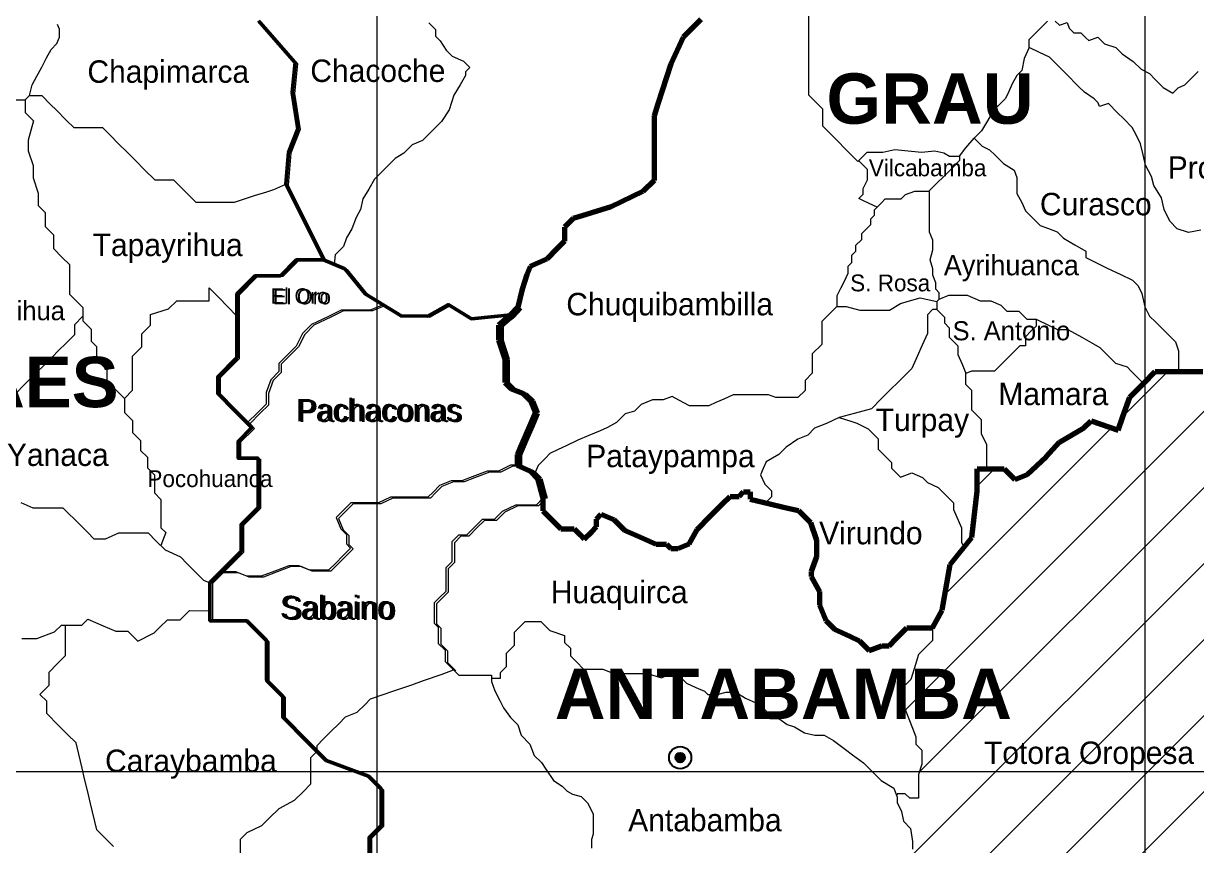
# Model space of a CAD drawing. Header units: millimetres. Extents: x 759886 to 760567, y 8424917 to 8425825.
# Drawn here: x 760432.56 to 760439.49, y 8425611.91 to 8425616.76 of the extents above; entities that cross this region are included whole.
import ezdxf

# ---------------------------------------------------------------- set-up
doc = ezdxf.new("R2010")
doc.units = ezdxf.units.MM
for name, color, linetype, lineweight in [('02', 2, 'Continuous', 20), ('Cap Prov', 94, 'Continuous', 25), ('Distrito', 212, 'Continuous', 25), ('Ejes de Coordenadas', 38, 'Continuous', 5), ('Eléctricas', 30, 'Continuous', 20), ('HIDROLOGIA', 151, 'Continuous', 18), ('N-Ciudades', 10, 'Continuous', 18), ('PERFIL', 150, 'Continuous', 9), ('poste', 131, 'Continuous', 30)]:
    doc.layers.add(name, color=color, linetype=linetype, lineweight=lineweight)
doc.layers.add('05', color=5, linetype='Continuous')
doc.styles.add('century', font='GOTHIC.TTF')

msp = doc.modelspace()

# ---------------------------------------------------------------- hatches: boundary and pattern name
msp.add_hatch(color=256).paths.add_polyline_path([(760436.47112, 8425612.42562, 1), (760436.41472, 8425612.42562, 1)])
at = {"layer": 'PERFIL'}
h = msp.add_hatch(dxfattribs=at)
h.set_pattern_fill('ANSI31', color=3, scale=0.1, style=0)
h.set_pattern_definition([(45, (-232.94226, 20081.38513), (-0.224506403027, 0.224506403027), [])])
h.paths.add_polyline_path([(760440.56379, 8425613.333), (760440.62716, 8425613.47121), (760440.7045, 8425613.54855), (760440.78892, 8425613.54855), (760440.78892, 8425613.76878), (760440.73023, 8425613.88855), (760440.68105, 8425613.9889), (760440.59193, 8425613.9889), (760440.48888, 8425613.9889), (760440.42777, 8425613.92779), (760440.34117, 8425613.92779), (760440.25423, 8425613.96559), (760440.11697, 8425614.02526), (760440.01264, 8425614.12959), (760440.01264, 8425614.19282), (760439.94467, 8425614.26079), (760439.94467, 8425614.3568), (760439.88132, 8425614.3568), (760439.83443, 8425614.40369), (760439.78285, 8425614.45526), (760439.67973, 8425614.55839), (760439.61878, 8425614.61933), (760439.53192, 8425614.70619), (760439.45219, 8425614.70619), (760439.33962, 8425614.70619), (760439.25027, 8425614.70619), (760439.18886, 8425614.64478), (760439.18886, 8425612.34429), (760440.62242, 8425612.34429), (760440.62565, 8425612.35979), (760440.62007, 8425612.55516), (760440.56379, 8425612.70511)])
h.paths.add_polyline_path([(760439.18886, 8425614.64478), (760439.17994, 8425614.63586), (760439.09915, 8425614.55507), (760439.0592, 8425614.44181), (760439.03006, 8425614.35919), (760438.87058, 8425614.41544), (760438.82839, 8425614.37325), (760438.68349, 8425614.2884), (760438.60612, 8425614.20321), (760438.4934, 8425614.09848), (760438.42003, 8425614.06837), (760438.35747, 8425614.13092), (760438.19823, 8425614.13092), (760438.19823, 8425613.99896), (760438.16609, 8425613.72616), (760438.03916, 8425613.56709), (760437.99032, 8425613.29724), (760437.93459, 8425613.19267), (760437.93459, 8425613.11792), (760437.90695, 8425613.09028), (760437.85137, 8425613.0347), (760437.82482, 8425612.9501), (760437.80532, 8425612.88797), (760437.75582, 8425612.83848), (760437.75582, 8425612.75565), (760437.77715, 8425612.70009), (760437.7986, 8425612.64422), (760437.81575, 8425612.59953), (760437.83516, 8425612.54899), (760437.83516, 8425612.50564), (760437.87167, 8425612.46912), (760437.87167, 8425612.38659), (760437.85721, 8425612.34429), (760439.18886, 8425612.34429)])
h.paths.add_polyline_path([(760439.18886, 8425612.34429), (760437.85721, 8425612.34429), (760437.85064, 8425612.32508), (760437.85064, 8425612.27745), (760437.85064, 8425612.23182), (760437.85064, 8425612.18618), (760437.799, 8425612.18618), (760437.77319, 8425612.21199), (760437.71778, 8425612.21199), (760437.72496, 8425612.19235), (760437.72496, 8425612.16141), (760437.75094, 8425612.10752), (760437.76292, 8425612.04964), (760437.80486, 8425612.0077), (760437.81594, 8425611.92928), (760437.81594, 8425611.88437), (760437.79796, 8425611.83846), (760437.79796, 8425611.77858), (760437.79796, 8425611.71172), (760437.79796, 8425611.6383), (760437.79796, 8425611.57941), (760437.81392, 8425611.53949), (760437.80293, 8425611.46265), (760437.78894, 8425611.39378), (760437.80393, 8425611.32193), (760437.83788, 8425611.28798), (760437.86687, 8425611.24458), (760437.90655, 8425611.18518), (760437.92181, 8425611.14278), (760437.94943, 8425611.06605), (760437.977, 8425610.98943), (760437.99079, 8425610.9187), (760438.00191, 8425610.86166), (760438.00191, 8425610.77498), (760437.97481, 8425610.68716), (760437.95782, 8425610.6087), (760437.94084, 8425610.51589), (760437.90887, 8425610.42607), (760437.88127, 8425610.34851), (760437.85861, 8425610.28482), (760437.84694, 8425610.15836), (760437.88633, 8425610.18804), (760437.96694, 8425610.19824), (760438.05161, 8425610.18394), (760438.13205, 8425610.16861), (760438.20844, 8425610.11913), (760438.24252, 8425610.02741), (760438.31989, 8425609.95005), (760438.31989, 8425609.85932), (760438.33066, 8425609.79381), (760438.37459, 8425609.75106), (760438.43385, 8425609.78097), (760438.46443, 8425609.91904), (760438.55108, 8425610.00569), (760438.64477, 8425610.0729), (760438.75124, 8425610.13488), (760438.92536, 8425610.13488), (760438.97595, 8425610.15857), (760439.01949, 8425610.20435), (760439.06636, 8425610.21668), (760439.13377, 8425610.25667), (760439.17301, 8425610.24486), (760439.18886, 8425610.24709)])
h.paths.add_polyline_path([(760440.38585, 8425612.14872), (760440.44982, 8425612.17556), (760440.52109, 8425612.17556), (760440.5541, 8425612.20858), (760440.60467, 8425612.25915), (760440.62242, 8425612.34429), (760439.18886, 8425612.34429), (760439.18886, 8425610.24709), (760439.27436, 8425610.25912), (760439.34227, 8425610.29851), (760439.41244, 8425610.33842), (760439.46869, 8425610.33615), (760439.54127, 8425610.36194), (760439.60492, 8425610.46761), (760439.62389, 8425610.65003), (760439.58083, 8425610.72329), (760439.55062, 8425610.87786), (760439.3794, 8425611.04908), (760439.31844, 8425611.26765), (760439.37551, 8425611.51897), (760439.44977, 8425611.59323), (760439.56323, 8425611.70669), (760439.73859, 8425611.88205), (760439.87475, 8425612.01821), (760439.99604, 8425612.04731), (760440.03936, 8425612.02184), (760440.12232, 8425611.93888), (760440.20059, 8425611.97202), (760440.29269, 8425612.05735)])
h.paths.add_polyline_path([(760438.20184, 8425612.31108), (760439.66386, 8425612.31108), (760439.66386, 8425612.59723), (760438.20184, 8425612.59723)], flags=9)
h.paths.add_polyline_path([(760435.6277, 8425612.49056), (760438.47787, 8425612.49056), (760438.47787, 8425613.10371), (760435.6277, 8425613.10371)], flags=9)

# ---------------------------------------------------------------- linework, layer by layer
for radius in [0.06581, 0.0282]:
    msp.add_circle((760436.44292, 8425612.42562), radius)
at = {"layer": '02'}
for points in [[(760433.95151, 8425616.77803), (760434.16848, 8425616.53007), (760434.14997, 8425616.35414), (760434.18329, 8425616.14119), (760434.12955, 8425616.00126), (760434.11287, 8425615.81261), (760434.3352, 8425615.36576), (760434.46099, 8425615.31319), (760434.58178, 8425615.16627), (760434.79408, 8425615.03558), (760434.94982, 8425615.03278), (760435.07206, 8425615.10233), (760435.20979, 8425615.01867), (760435.44216, 8425615.04231)], [(760433.96569, 8425616.77332), (760434.18265, 8425616.52535), (760434.16414, 8425616.34942), (760434.19746, 8425616.13647), (760434.14373, 8425615.99654), (760434.12705, 8425615.80789), (760434.34938, 8425615.36105), (760434.47516, 8425615.30847), (760434.59596, 8425615.16155), (760434.80826, 8425615.03087), (760434.96399, 8425615.02806), (760435.08624, 8425615.09762), (760435.22396, 8425615.01395), (760435.45633, 8425615.0376)], [(760434.3352, 8425615.36576), (760434.17471, 8425615.36576), (760434.0812, 8425615.27226), (760433.93239, 8425615.27226), (760433.82305, 8425615.16291), (760433.82305, 8425614.90338), (760433.82305, 8425614.78652), (760433.71066, 8425614.67412), (760433.71066, 8425614.57782), (760433.71066, 8425614.57782), (760433.81312, 8425614.47536), (760433.81312, 8425614.47536), (760433.91332, 8425614.37516), (760433.83215, 8425614.29398), (760433.83215, 8425614.19383), (760433.9491, 8425614.19383), (760433.9491, 8425614.03522), (760433.9491, 8425613.90166), (760433.84889, 8425613.80144), (760433.84889, 8425613.64288), (760433.6651, 8425613.45909), (760433.6651, 8425613.35071), (760433.6651, 8425613.23384), (760433.76528, 8425613.23384), (760433.88226, 8425613.23384), (760433.99917, 8425613.11692), (760433.99917, 8425612.97506), (760433.99917, 8425612.88323), (760434.09524, 8425612.78716), (760434.09524, 8425612.66619), (760434.24354, 8425612.5179), (760434.35211, 8425612.40932), (760434.60085, 8425612.31559), (760434.67601, 8425612.24043), (760434.67601, 8425612.12359), (760434.67601, 8425612.02342), (760434.60505, 8425611.95246), (760434.60505, 8425611.84812)], [(760434.34938, 8425615.36105), (760434.18888, 8425615.36105), (760434.09538, 8425615.26754), (760433.94657, 8425615.26754), (760433.83722, 8425615.1582), (760433.83722, 8425614.89867), (760433.83722, 8425614.7818), (760433.72483, 8425614.66941), (760433.72483, 8425614.57311), (760433.72483, 8425614.57311), (760433.8273, 8425614.47064), (760433.8273, 8425614.47064), (760433.9275, 8425614.37044), (760433.84632, 8425614.28927), (760433.84632, 8425614.18911), (760433.96328, 8425614.18911), (760433.96328, 8425614.0305), (760433.96328, 8425613.89694), (760433.86306, 8425613.79672), (760433.86306, 8425613.63816), (760433.67928, 8425613.45438), (760433.67928, 8425613.34599), (760433.67928, 8425613.22912), (760433.77945, 8425613.22912), (760433.89643, 8425613.22912), (760434.01335, 8425613.11221), (760434.01335, 8425612.97034), (760434.01335, 8425612.87852), (760434.10942, 8425612.78245), (760434.10942, 8425612.66148), (760434.25772, 8425612.51318), (760434.36629, 8425612.40461), (760434.61503, 8425612.31087), (760434.69018, 8425612.23572), (760434.69018, 8425612.11888), (760434.69018, 8425612.0187), (760434.61923, 8425611.94775), (760434.61923, 8425611.8434)], [(760434.68793, 8425615.10092), (760434.61145, 8425615.06922), (760434.54802, 8425615.06922), (760434.49435, 8425615.06922), (760434.44067, 8425615.06922), (760434.36504, 8425615.03266), (760434.26506, 8425614.98433), (760434.21119, 8425614.93046), (760434.17475, 8425614.85717), (760434.11744, 8425614.79987), (760434.07233, 8425614.75476), (760434.07233, 8425614.70606), (760434.02476, 8425614.65848), (760433.99665, 8425614.58175), (760433.99665, 8425614.51351), (760433.94788, 8425614.46474), (760433.88581, 8425614.40267)], [(760434.70211, 8425615.09621), (760434.62563, 8425615.06451), (760434.56219, 8425615.06451), (760434.50852, 8425615.06451), (760434.45485, 8425615.06451), (760434.37922, 8425615.02795), (760434.27924, 8425614.97962), (760434.22537, 8425614.92575), (760434.18892, 8425614.85246), (760434.13162, 8425614.79516), (760434.08651, 8425614.75005), (760434.08651, 8425614.70134), (760434.03894, 8425614.65377), (760434.01082, 8425614.57704), (760434.01082, 8425614.50879), (760433.96206, 8425614.46003), (760433.89999, 8425614.39795)]]:
    msp.add_lwpolyline(points, dxfattribs=at)
at = {"layer": 'Cap Prov', "color": 2, "lineweight": 70}
for p, q in [((760436.56447, 8425616.78565), (760436.46001, 8425616.68119)), ((760436.46001, 8425616.68119), (760436.38727, 8425616.52433)), ((760436.38727, 8425616.52433), (760436.31154, 8425616.28725)), ((760436.31154, 8425616.28725), (760436.28919, 8425616.21731)), ((760436.28919, 8425616.21731), (760436.28919, 8425616.0653)), ((760436.28919, 8425616.0653), (760436.28919, 8425615.95432)), ((760436.28919, 8425615.95432), (760436.28919, 8425615.88622)), ((760436.28919, 8425615.88622), (760436.28919, 8425615.83578)), ((760436.28919, 8425615.83578), (760436.22339, 8425615.76998)), ((760436.22339, 8425615.76998), (760436.03601, 8425615.68015)), ((760436.03601, 8425615.68015), (760435.86434, 8425615.62719)), ((760435.81184, 8425615.61099), (760435.76039, 8425615.55954)), ((760435.86434, 8425615.62719), (760435.81184, 8425615.61099)), ((760435.76039, 8425615.55954), (760435.76039, 8425615.47586)), ((760435.76039, 8425615.47586), (760435.71898, 8425615.43445)), ((760435.71898, 8425615.43445), (760435.65589, 8425615.37136)), ((760435.65589, 8425615.37136), (760435.55634, 8425615.32705)), ((760435.53803, 8425615.28037), (760435.50966, 8425615.19337)), ((760435.55634, 8425615.32705), (760435.53803, 8425615.28037)), ((760435.50966, 8425615.19337), (760435.48411, 8425615.08778)), ((760435.48411, 8425615.08778), (760435.43798, 8425615.03924)), ((760435.49828, 8425615.08306), (760435.45215, 8425615.03452)), ((760435.43798, 8425615.03924), (760435.37051, 8425614.98053)), ((760435.45215, 8425615.03452), (760435.38468, 8425614.97581)), ((760435.40705, 8425615.01649), (760435.43798, 8425615.03924)), ((760435.42123, 8425615.01178), (760435.45215, 8425615.03452)), ((760435.37051, 8425614.98053), (760435.37051, 8425614.89324)), ((760435.38468, 8425614.97581), (760435.38468, 8425614.88852)), ((760435.37051, 8425614.89324), (760435.40739, 8425614.78226)), ((760435.38468, 8425614.88852), (760435.42156, 8425614.77755)), ((760435.40739, 8425614.78226), (760435.40739, 8425614.7049)), ((760435.42156, 8425614.77755), (760435.42156, 8425614.70018)), ((760435.40739, 8425614.7049), (760435.40739, 8425614.64184)), ((760439.17994, 8425614.63586), (760439.25027, 8425614.70619)), ((760439.25027, 8425614.70619), (760439.33962, 8425614.70619)), ((760439.33962, 8425614.70619), (760439.45219, 8425614.70619)), ((760439.45219, 8425614.70619), (760439.53192, 8425614.70619)), ((760435.40739, 8425614.64184), (760435.44519, 8425614.60404)), ((760435.42156, 8425614.70018), (760435.42156, 8425614.63713)), ((760435.42156, 8425614.63713), (760435.45937, 8425614.59932)), ((760439.09915, 8425614.55507), (760439.17994, 8425614.63586)), ((760435.44519, 8425614.60404), (760435.51585, 8425614.57627)), ((760435.45937, 8425614.59932), (760435.53002, 8425614.57155)), ((760435.51585, 8425614.57627), (760435.55749, 8425614.53463)), ((760435.53002, 8425614.57155), (760435.57166, 8425614.52991)), ((760435.55749, 8425614.53463), (760435.58654, 8425614.46529)), ((760435.57166, 8425614.52991), (760435.60071, 8425614.46058)), ((760439.0592, 8425614.44181), (760439.09915, 8425614.55507)), ((760435.58654, 8425614.46529), (760435.55624, 8425614.39467)), ((760435.60071, 8425614.46058), (760435.57042, 8425614.38996)), ((760439.03006, 8425614.35919), (760439.0592, 8425614.44181)), ((760435.55624, 8425614.39467), (760435.52543, 8425614.32284)), ((760435.57042, 8425614.38996), (760435.5396, 8425614.31812)), ((760438.68349, 8425614.2884), (760438.82839, 8425614.37325)), ((760438.82839, 8425614.37325), (760438.87058, 8425614.41544)), ((760438.87058, 8425614.41544), (760439.03006, 8425614.35919)), ((760435.52543, 8425614.32284), (760435.498, 8425614.25891)), ((760435.5396, 8425614.31812), (760435.51218, 8425614.25419)), ((760438.60612, 8425614.20321), (760438.68349, 8425614.2884)), ((760435.498, 8425614.25891), (760435.47985, 8425614.2166)), ((760435.51218, 8425614.25419), (760435.49403, 8425614.21189)), ((760435.47985, 8425614.2166), (760435.47985, 8425614.15254)), ((760435.47985, 8425614.15254), (760435.55877, 8425614.11723)), ((760435.49403, 8425614.21189), (760435.49403, 8425614.14783)), ((760438.4934, 8425614.09848), (760438.60612, 8425614.20321)), ((760435.49403, 8425614.14783), (760435.57294, 8425614.11252)), ((760435.55877, 8425614.11723), (760435.6004, 8425614.0756)), ((760435.57294, 8425614.11252), (760435.61458, 8425614.07088)), ((760438.19823, 8425613.99896), (760438.19823, 8425614.13092)), ((760438.19823, 8425614.13092), (760438.35747, 8425614.13092)), ((760438.35747, 8425614.13092), (760438.35747, 8425614.13092)), ((760438.35747, 8425614.13092), (760438.42003, 8425614.06837)), ((760438.42003, 8425614.06837), (760438.4934, 8425614.09848)), ((760435.6004, 8425614.0756), (760435.63198, 8425613.95834)), ((760435.61458, 8425614.07088), (760435.64616, 8425613.95362)), ((760435.63198, 8425613.95834), (760435.63198, 8425613.88267)), ((760436.6935, 8425613.92436), (760436.73766, 8425613.96852)), ((760436.73766, 8425613.96852), (760436.79076, 8425613.96852)), ((760436.79076, 8425613.96852), (760436.81721, 8425613.99497)), ((760436.81721, 8425613.99497), (760436.8564, 8425613.99497)), ((760436.8564, 8425613.99497), (760436.8564, 8425613.95329)), ((760436.8564, 8425613.95329), (760436.97253, 8425613.92555)), ((760438.16609, 8425613.72616), (760438.19823, 8425613.99896)), ((760435.63198, 8425613.88267), (760435.69632, 8425613.81833)), ((760436.62284, 8425613.8537), (760436.6935, 8425613.92436)), ((760436.97253, 8425613.92555), (760437.05352, 8425613.9062)), ((760437.05352, 8425613.9062), (760437.1427, 8425613.8849)), ((760437.1427, 8425613.8849), (760437.21269, 8425613.81491)), ((760435.69632, 8425613.81833), (760435.73796, 8425613.77669)), ((760435.94878, 8425613.83475), (760435.97719, 8425613.86316)), ((760435.94878, 8425613.78813), (760435.94878, 8425613.83475)), ((760435.97719, 8425613.86316), (760436.05106, 8425613.83223)), ((760436.05106, 8425613.83223), (760436.11415, 8425613.76915)), ((760436.54335, 8425613.77422), (760436.62284, 8425613.8537)), ((760437.21269, 8425613.81491), (760437.2479, 8425613.70967)), ((760435.73796, 8425613.77669), (760435.73796, 8425613.77669)), ((760435.73796, 8425613.77669), (760435.81627, 8425613.77669)), ((760435.81627, 8425613.77669), (760435.85158, 8425613.74139)), ((760435.85158, 8425613.74139), (760435.87681, 8425613.71615)), ((760435.87681, 8425613.71615), (760435.92103, 8425613.76037)), ((760435.92103, 8425613.76037), (760435.94878, 8425613.78813)), ((760436.11415, 8425613.76915), (760436.22273, 8425613.72125)), ((760436.49539, 8425613.68847), (760436.54335, 8425613.77422)), ((760436.22273, 8425613.72125), (760436.30204, 8425613.68628)), ((760436.30204, 8425613.68628), (760436.36158, 8425613.68628)), ((760436.36158, 8425613.68628), (760436.38698, 8425613.66088)), ((760436.42975, 8425613.66088), (760436.49539, 8425613.68847)), ((760437.2479, 8425613.70967), (760437.2479, 8425613.6113)), ((760438.03916, 8425613.56709), (760438.16609, 8425613.72616)), ((760436.38698, 8425613.66088), (760436.42975, 8425613.66088)), ((760437.2479, 8425613.6113), (760437.21761, 8425613.52555)), ((760437.21761, 8425613.52555), (760437.21761, 8425613.49528)), ((760437.99032, 8425613.29724), (760438.03916, 8425613.56709)), ((760437.21761, 8425613.49528), (760437.26558, 8425613.40701)), ((760437.26558, 8425613.40701), (760437.26558, 8425613.3263)), ((760437.26558, 8425613.3263), (760437.30344, 8425613.2355)), ((760437.93459, 8425613.19267), (760437.99032, 8425613.29724)), ((760437.30344, 8425613.2355), (760437.35517, 8425613.18377)), ((760437.35517, 8425613.18377), (760437.44482, 8425613.14218)), ((760437.75531, 8425613.16492), (760437.78306, 8425613.19267)), ((760437.78306, 8425613.19267), (760437.87653, 8425613.19267)), ((760437.87653, 8425613.19267), (760437.93459, 8425613.19267)), ((760437.44482, 8425613.14218), (760437.50304, 8425613.11517)), ((760437.50304, 8425613.11517), (760437.53613, 8425613.08208)), ((760437.67708, 8425613.08669), (760437.72377, 8425613.13338)), ((760437.72377, 8425613.13338), (760437.75531, 8425613.16492)), ((760437.53613, 8425613.08208), (760437.55885, 8425613.05936)), ((760437.55885, 8425613.05936), (760437.63417, 8425613.08669)), ((760437.63417, 8425613.08669), (760437.67708, 8425613.08669))]:
    msp.add_line(p, q, dxfattribs=at)
at = {"layer": 'Cap Prov', "lineweight": 50}
for points in [[(760433.95151, 8425616.77803), (760434.16848, 8425616.53007), (760434.14997, 8425616.35414), (760434.18329, 8425616.14119), (760434.12955, 8425616.00126), (760434.11287, 8425615.81261), (760434.3352, 8425615.36576), (760434.46099, 8425615.31319), (760434.58178, 8425615.16627), (760434.79408, 8425615.03558), (760434.94982, 8425615.03278), (760435.07206, 8425615.10233), (760435.20979, 8425615.01867), (760435.44216, 8425615.04231)], [(760434.3352, 8425615.36576), (760434.17471, 8425615.36576), (760434.0812, 8425615.27226), (760433.93239, 8425615.27226), (760433.82305, 8425615.16291), (760433.82305, 8425614.90338), (760433.82305, 8425614.78652), (760433.71066, 8425614.67412), (760433.71066, 8425614.57782), (760433.71066, 8425614.57782), (760433.81312, 8425614.47536), (760433.81312, 8425614.47536), (760433.91332, 8425614.37516), (760433.83215, 8425614.29398), (760433.83215, 8425614.19383), (760433.9491, 8425614.19383), (760433.9491, 8425614.03522), (760433.9491, 8425613.90166), (760433.84889, 8425613.80144), (760433.84889, 8425613.64288), (760433.6651, 8425613.45909), (760433.6651, 8425613.35071), (760433.6651, 8425613.23384), (760433.76528, 8425613.23384), (760433.88226, 8425613.23384), (760433.99917, 8425613.11692), (760433.99917, 8425612.97506), (760433.99917, 8425612.88323), (760434.09524, 8425612.78716), (760434.09524, 8425612.66619), (760434.24354, 8425612.5179), (760434.35211, 8425612.40932), (760434.60085, 8425612.31559), (760434.67601, 8425612.24043), (760434.67601, 8425612.12359), (760434.67601, 8425612.02342), (760434.60505, 8425611.95246), (760434.60505, 8425611.84812)]]:
    msp.add_lwpolyline(points, dxfattribs=at)
at = {"layer": 'Ejes de Coordenadas', "linetype": 'Continuous'}
for p, q in [((760434.65065, 8425626.32298), (760434.65065, 8425607.73148)), ((760439.18886, 8425626.32298), (760439.18886, 8425607.73148)), ((760424.28825, 8425612.34429), (760444.90275, 8425612.34429))]:
    msp.add_line(p, q, dxfattribs=at)
at = {"layer": 'Eléctricas', "linetype": 'Continuous', "lineweight": 5}
msp.add_lwpolyline([(760434.95791, 8425616.76647), (760434.99764, 8425616.72673), (760434.99764, 8425616.68879), (760435.02565, 8425616.66079), (760435.0614, 8425616.60517), (760435.0968, 8425616.56977), (760435.16314, 8425616.54084), (760435.20046, 8425616.50352), (760435.17474, 8425616.47779), (760435.17474, 8425616.45593), (760435.14254, 8425616.40124), (760435.10623, 8425616.33957), (760435.07815, 8425616.25329), (760435.03308, 8425616.18381), (760434.98674, 8425616.13748), (760434.92109, 8425616.07183), (760434.86052, 8425616.04615), (760434.81125, 8425615.99688), (760434.75875, 8425615.96442), (760434.71241, 8425615.91809), (760434.66993, 8425615.87561), (760434.63647, 8425615.84214), (760434.60293, 8425615.78302), (760434.56816, 8425615.7277), (760434.55399, 8425615.66337), (760434.52952, 8425615.61705), (760434.50237, 8425615.54952), (760434.47147, 8425615.49677), (760434.45344, 8425615.44531), (760434.40453, 8425615.3964), (760434.39809, 8425615.33947)], dxfattribs=at)
at = {"layer": 'HIDROLOGIA', "linetype": 'Continuous', "lineweight": 5}
for points in [[(760432.52026, 8425616.31169), (760432.57378, 8425616.31169), (760432.59866, 8425616.33657), (760432.61477, 8425616.39948), (760432.64219, 8425616.45109), (760432.67085, 8425616.50507), (760432.70021, 8425616.56033), (760432.72646, 8425616.60976), (760432.76041, 8425616.64372), (760432.77609, 8425616.68283), (760432.77609, 8425616.72918), (760432.76413, 8425616.75742)], [(760432.57378, 8425616.31169), (760432.57378, 8425616.23772), (760432.62288, 8425616.18861), (760432.59028, 8425616.07433), (760432.59028, 8425616.01079), (760432.62057, 8425615.92304), (760432.62057, 8425615.85043), (760432.65085, 8425615.75966), (760432.65085, 8425615.68704), (760432.69172, 8425615.64618), (760432.69172, 8425615.56298), (760432.74091, 8425615.51379), (760432.74091, 8425615.43288), (760432.79277, 8425615.38102), (760432.83515, 8425615.33865), (760432.83515, 8425615.28765), (760432.83515, 8425615.22411), (760432.83515, 8425615.16359), (760432.87775, 8425615.12099), (760432.91407, 8425615.08466), (760432.91407, 8425615.00625), (760432.96415, 8425614.95618), (760432.96415, 8425614.88523), (760432.99526, 8425614.85412), (760432.99526, 8425614.77709), (760433.0548, 8425614.71755), (760433.0548, 8425614.65304), (760433.10577, 8425614.60206), (760433.16027, 8425614.54757), (760433.20826, 8425614.59557), (760433.20826, 8425614.68935), (760433.20826, 8425614.74381), (760433.20826, 8425614.79827), (760433.26276, 8425614.85277), (760433.26276, 8425614.92838), (760433.31424, 8425614.97986), (760433.31424, 8425615.04335), (760433.4203, 8425615.07664), (760433.46873, 8425615.12507), (760433.5051, 8425615.12507), (760433.60807, 8425615.12507), (760433.65953, 8425615.12507), (760433.65953, 8425615.16529), (760433.65953, 8425615.2016), (760433.71553, 8425615.14559), (760433.82305, 8425615.03315), (760433.82305, 8425615.03315)], [(760432.59866, 8425616.33657), (760432.67207, 8425616.33657), (760432.72388, 8425616.28475), (760432.7587, 8425616.24994), (760432.81621, 8425616.19242), (760432.86011, 8425616.14853), (760432.9507, 8425616.14853), (760433.02944, 8425616.14853), (760433.07498, 8425616.10299), (760433.12341, 8425616.05455), (760433.17791, 8425616.00006), (760433.22331, 8425615.95466), (760433.28083, 8425615.89714), (760433.33836, 8425615.83961), (760433.45042, 8425615.83961), (760433.52305, 8425615.76697), (760433.58208, 8425615.70795), (760433.65334, 8425615.70795), (760433.74722, 8425615.70795), (760433.81082, 8425615.70795), (760433.92894, 8425615.74583), (760434.00012, 8425615.76867), (760434.04286, 8425615.78238), (760434.11287, 8425615.81261), (760434.11287, 8425615.81261), (760434.11287, 8425615.81261)], [(760432.91407, 8425615.03315), (760432.86384, 8425614.98292), (760432.86384, 8425614.92323), (760432.81347, 8425614.87286), (760432.77261, 8425614.832), (760432.73023, 8425614.78963), (760432.6818, 8425614.74119), (760432.64245, 8425614.70184), (760432.59552, 8425614.65492), (760432.56828, 8425614.62767), (760432.51833, 8425614.57773)], [(760433.16027, 8425614.54757), (760433.16027, 8425614.4951), (760433.16027, 8425614.46484), (760433.20702, 8425614.41808), (760433.20702, 8425614.34684), (760433.25464, 8425614.29923), (760433.25464, 8425614.24094), (760433.2951, 8425614.20047), (760433.2951, 8425614.13806), (760433.33653, 8425614.09664), (760433.33653, 8425613.9898), (760433.37542, 8425613.95092), (760433.37542, 8425613.8597), (760433.37542, 8425613.78406), (760433.40396, 8425613.75552), (760433.3742, 8425613.67887)], [(760432.54817, 8425613.93232), (760432.61762, 8425613.90157), (760432.68143, 8425613.90157), (760432.72686, 8425613.90157), (760432.79652, 8425613.90157), (760432.82957, 8425613.86852), (760432.8659, 8425613.8322), (760432.9113, 8425613.78679), (760432.94309, 8425613.755), (760432.97942, 8425613.71867), (760433.0479, 8425613.71867), (760433.12664, 8425613.7538), (760433.20538, 8425613.7538), (760433.29927, 8425613.7538), (760433.34771, 8425613.70536), (760433.40069, 8425613.65238), (760433.49007, 8425613.61159), (760433.53094, 8425613.57072), (760433.58543, 8425613.51623), (760433.62781, 8425613.47386), (760433.6651, 8425613.45909)], [(760432.55349, 8425613.12859), (760432.64133, 8425613.12859), (760432.74733, 8425613.16791), (760432.78819, 8425613.20877), (760432.83818, 8425613.20877), (760432.90784, 8425613.20877), (760432.94341, 8425613.24434), (760433.03504, 8425613.20422), (760433.1089, 8425613.17188), (760433.18042, 8425613.17188), (760433.23841, 8425613.11388), (760433.33488, 8425613.16186), (760433.36969, 8425613.19667), (760433.41359, 8425613.24057), (760433.48934, 8425613.24057), (760433.54381, 8425613.29504), (760433.6651, 8425613.29227)], [(760433.09578, 8425611.89963), (760433.05038, 8425611.94503), (760432.9959, 8425611.99952), (760432.95947, 8425612.15376), (760432.94114, 8425612.23135), (760432.9247, 8425612.30096), (760432.90985, 8425612.36386), (760432.89062, 8425612.4453), (760432.8748, 8425612.51226), (760432.82401, 8425612.56305), (760432.77104, 8425612.61602), (760432.70141, 8425612.68564), (760432.70141, 8425612.7589), (760432.66086, 8425612.79945), (760432.71412, 8425612.85271), (760432.71412, 8425612.93137), (760432.76257, 8425612.97981), (760432.811, 8425613.02824), (760432.811, 8425613.10988), (760432.811, 8425613.20877)], [(760434.29783, 8425612.46361), (760434.25952, 8425612.4253), (760434.25952, 8425612.37161), (760434.25952, 8425612.30807), (760434.25952, 8425612.26874), (760434.21675, 8425612.22597), (760434.16225, 8425612.17147), (760434.07097, 8425612.1235), (760434.01648, 8425612.06902), (760433.96955, 8425612.02209), (760433.88319, 8425611.98129), (760433.84385, 8425611.94195), (760433.84385, 8425611.85724)]]:
    msp.add_lwpolyline(points, dxfattribs=at)
at = {"layer": 'N-Ciudades', "linetype": 'Continuous', "lineweight": 5}
for points in [[(760434.68793, 8425615.10092), (760434.61145, 8425615.06922), (760434.54802, 8425615.06922), (760434.49435, 8425615.06922), (760434.44067, 8425615.06922), (760434.36504, 8425615.03266), (760434.26506, 8425614.98433), (760434.21119, 8425614.93046), (760434.17475, 8425614.85717), (760434.11744, 8425614.79987), (760434.07233, 8425614.75476), (760434.07233, 8425614.70606), (760434.02476, 8425614.65848), (760433.99665, 8425614.58175), (760433.99665, 8425614.51351), (760433.94788, 8425614.46474), (760433.88581, 8425614.40267)], [(760435.47985, 8425614.15254), (760435.44098, 8425614.15254), (760435.37023, 8425614.11771), (760435.30192, 8425614.11771), (760435.21409, 8425614.08358), (760435.15369, 8425614.06012), (760435.08967, 8425614.06012), (760435.02136, 8425614.0324), (760434.98356, 8425613.99461), (760434.95307, 8425613.96412), (760434.87498, 8425613.96412), (760434.80666, 8425613.96412), (760434.73103, 8425613.96412), (760434.66028, 8425613.93003), (760434.59197, 8425613.93003), (760434.55538, 8425613.93003), (760434.49682, 8425613.93003), (760434.44684, 8425613.88004), (760434.41026, 8425613.84347), (760434.43827, 8425613.77648), (760434.47119, 8425613.74356), (760434.47119, 8425613.68873), (760434.49619, 8425613.66373), (760434.44928, 8425613.61682), (760434.40782, 8425613.57536), (760434.36514, 8425613.53268), (760434.33824, 8425613.53268), (760434.25529, 8425613.53268), (760434.18942, 8425613.55955), (760434.13087, 8425613.55955), (760434.04792, 8425613.52787), (760433.96679, 8425613.49688), (760433.88202, 8425613.49688), (760433.81859, 8425613.52299), (760433.76492, 8425613.52299), (760433.729, 8425613.52299)], [(760435.49403, 8425614.14783), (760435.45516, 8425614.14783), (760435.38441, 8425614.11299), (760435.3161, 8425614.11299), (760435.22827, 8425614.07887), (760435.16787, 8425614.0554), (760435.10384, 8425614.0554), (760435.03553, 8425614.02768), (760434.99774, 8425613.98989), (760434.96725, 8425613.9594), (760434.88915, 8425613.9594), (760434.82084, 8425613.9594), (760434.74521, 8425613.9594), (760434.67446, 8425613.92532), (760434.60615, 8425613.92532), (760434.56955, 8425613.92532), (760434.511, 8425613.92532), (760434.46101, 8425613.87533), (760434.42444, 8425613.83875), (760434.45245, 8425613.77176), (760434.48536, 8425613.73885), (760434.48536, 8425613.68402), (760434.51036, 8425613.65902), (760434.46345, 8425613.6121), (760434.42199, 8425613.57064), (760434.37931, 8425613.52796), (760434.35242, 8425613.52796), (760434.26947, 8425613.52796), (760434.2036, 8425613.55484), (760434.14505, 8425613.55484), (760434.0621, 8425613.52315), (760433.98097, 8425613.49216), (760433.8962, 8425613.49216), (760433.83277, 8425613.51828), (760433.77909, 8425613.51828), (760433.74318, 8425613.51828)], [(760435.63198, 8425613.95834), (760435.59153, 8425613.91789), (760435.52901, 8425613.91789), (760435.47046, 8425613.91789), (760435.39239, 8425613.88042), (760435.34361, 8425613.83164), (760435.27284, 8425613.83164), (760435.23018, 8425613.78898), (760435.18019, 8425613.73899), (760435.13378, 8425613.73899), (760435.09481, 8425613.70001), (760435.09481, 8425613.63181), (760435.09481, 8425613.58306), (760435.0582, 8425613.54646), (760435.0582, 8425613.46607), (760435.0582, 8425613.40758), (760435.02404, 8425613.37341), (760434.9899, 8425613.33927), (760434.9899, 8425613.28327), (760434.9899, 8425613.2199), (760435.01425, 8425613.19555), (760435.01425, 8425613.14678), (760435.01425, 8425613.10047), (760435.05448, 8425613.06025), (760435.05448, 8425612.99323), (760435.10386, 8425612.94384)], [(760435.64616, 8425613.95362), (760435.6057, 8425613.91317), (760435.54319, 8425613.91317), (760435.48464, 8425613.91317), (760435.40656, 8425613.87571), (760435.35779, 8425613.82693), (760435.28702, 8425613.82693), (760435.24436, 8425613.78427), (760435.19437, 8425613.73427), (760435.14796, 8425613.73427), (760435.10898, 8425613.6953), (760435.10898, 8425613.6271), (760435.10898, 8425613.57835), (760435.07238, 8425613.54175), (760435.07238, 8425613.46136), (760435.07238, 8425613.40286), (760435.03822, 8425613.3687), (760435.00408, 8425613.33456), (760435.00408, 8425613.27855), (760435.00408, 8425613.21518), (760435.02843, 8425613.19083), (760435.02843, 8425613.14206), (760435.02843, 8425613.09575), (760435.06865, 8425613.05553), (760435.06865, 8425612.98851), (760435.11804, 8425612.93912)], [(760435.32896, 8425612.89418), (760435.38196, 8425612.89418), (760435.38196, 8425612.92939), (760435.41712, 8425612.96456), (760435.41712, 8425613.04333), (760435.46382, 8425613.09003), (760435.46382, 8425613.16697), (760435.52721, 8425613.23037), (760435.61977, 8425613.23037), (760435.67332, 8425613.17682), (760435.76052, 8425613.14758), (760435.76052, 8425613.10637), (760435.79447, 8425613.07241), (760435.79447, 8425613.02636), (760435.82965, 8425612.99118), (760435.8721, 8425612.94873), (760435.93038, 8425612.94873), (760435.98619, 8425612.94873), (760436.05171, 8425612.92212), (760436.11966, 8425612.92212), (760436.18518, 8425612.92212), (760436.2507, 8425612.92212), (760436.33204, 8425612.8977), (760436.3867, 8425612.9216), (760436.43765, 8425612.90862), (760436.48108, 8425612.86519), (760436.53654, 8425612.84076), (760436.58664, 8425612.81869), (760436.60598, 8425612.79935), (760436.66241, 8425612.79935), (760436.71436, 8425612.81181), (760436.7713, 8425612.81181), (760436.82824, 8425612.77589), (760436.89018, 8425612.74894), (760436.94812, 8425612.70603), (760436.9721, 8425612.65712), (760437.02504, 8425612.65712), (760437.07599, 8425612.62219), (760437.11795, 8425612.60822), (760437.17788, 8425612.57229), (760437.23882, 8425612.55832), (760437.29476, 8425612.55832), (760437.34871, 8425612.52738), (760437.42063, 8425612.47349), (760437.46203, 8425612.44247), (760437.52692, 8425612.39385), (760437.57542, 8425612.34535), (760437.62984, 8425612.29093), (760437.70598, 8425612.24425), (760437.72496, 8425612.19235), (760437.72496, 8425612.16141), (760437.75094, 8425612.10752), (760437.76292, 8425612.04964), (760437.80486, 8425612.0077), (760437.81594, 8425611.92928), (760437.81594, 8425611.88437)], [(760437.93459, 8425613.19267), (760437.93459, 8425613.11792), (760437.90695, 8425613.09028), (760437.85137, 8425613.0347), (760437.82482, 8425612.9501), (760437.80532, 8425612.88797), (760437.75582, 8425612.83848), (760437.75582, 8425612.75565), (760437.77715, 8425612.70009), (760437.7986, 8425612.64422), (760437.81575, 8425612.59953), (760437.83516, 8425612.54899), (760437.83516, 8425612.50564), (760437.87167, 8425612.46912), (760437.87167, 8425612.38659), (760437.85064, 8425612.32508), (760437.85064, 8425612.27745), (760437.85064, 8425612.23182), (760437.85064, 8425612.18618), (760437.799, 8425612.18618), (760437.77319, 8425612.21199), (760437.72496, 8425612.21199)], [(760434.29783, 8425612.46361), (760434.29783, 8425612.49786), (760434.33392, 8425612.53396), (760434.38, 8425612.58004), (760434.42609, 8425612.62613), (760434.46611, 8425612.66615), (760434.53507, 8425612.69423), (760434.58114, 8425612.74031), (760434.6139, 8425612.77306), (760434.69522, 8425612.8009), (760434.73878, 8425612.81581), (760434.79325, 8425612.83446), (760434.8579, 8425612.85659), (760434.92757, 8425612.88044), (760435.0372, 8425612.91797), (760435.10386, 8425612.94384)], [(760435.10386, 8425612.94384), (760435.13557, 8425612.91213), (760435.32896, 8425612.91213), (760435.32896, 8425612.89418)], [(760435.32896, 8425612.89418), (760435.32896, 8425612.87623), (760435.34907, 8425612.8201), (760435.37747, 8425612.76402), (760435.40025, 8425612.71902), (760435.44086, 8425612.66177), (760435.48364, 8425612.61899), (760435.50296, 8425612.55847), (760435.55543, 8425612.506), (760435.58088, 8425612.4384), (760435.62312, 8425612.39616), (760435.6489, 8425612.35792), (760435.69515, 8425612.28959), (760435.74534, 8425612.25727), (760435.77537, 8425612.22724), (760435.80609, 8425612.20977), (760435.85826, 8425612.19592), (760435.89555, 8425612.15862), (760435.92973, 8425612.09266), (760435.92973, 8425612.04384), (760435.92973, 8425611.97391), (760435.9185, 8425611.94159), (760435.9185, 8425611.88975)]]:
    msp.add_lwpolyline(points, dxfattribs=at)
at = {"layer": 'poste', "color": 2, "linetype": 'Continuous', "lineweight": 5}
for points in [[(760437.20071, 8425616.8485), (760437.20071, 8425616.71735), (760437.20071, 8425616.61557), (760437.20071, 8425616.52651), (760437.20071, 8425616.43109), (760437.20071, 8425616.34203), (760437.28344, 8425616.2593), (760437.28344, 8425616.15754), (760437.35665, 8425616.08433), (760437.4362, 8425616.00478), (760437.49348, 8425615.9475), (760437.54772, 8425616.00173), (760437.64007, 8425616.00173), (760437.64007, 8425616.00173), (760437.71096, 8425616.01909), (760437.8693, 8425616.00173), (760437.94793, 8425616.01111), (760438.0003, 8425615.99781), (760438.03402, 8425615.97919), (760438.09438, 8425615.97919), (760438.13076, 8425616.02884), (760438.18084, 8425616.08588)], [(760439.51954, 8425615.54239), (760439.44648, 8425615.52752), (760439.38018, 8425615.54915), (760439.33523, 8425615.5941), (760439.30299, 8425615.66462), (760439.28676, 8425615.73221), (760439.24211, 8425615.80655), (760439.22858, 8425615.85792), (760439.19205, 8425615.9255), (760439.17839, 8425615.98583), (760439.16334, 8425616.05234), (760439.13645, 8425616.10478), (760439.11382, 8425616.14892), (760439.06336, 8425616.19938), (760439.02752, 8425616.23522), (760438.97342, 8425616.28931), (760438.91997, 8425616.2724), (760438.91301, 8425616.29439), (760438.88894, 8425616.31845), (760438.83202, 8425616.3562), (760438.79686, 8425616.39137), (760438.77319, 8425616.41503), (760438.7475, 8425616.44073), (760438.70017, 8425616.48806), (760438.66048, 8425616.52774), (760438.62465, 8425616.56358), (760438.56664, 8425616.59079), (760438.50434, 8425616.62002), (760438.50434, 8425616.66784), (760438.54021, 8425616.70371), (760438.57131, 8425616.73481), (760438.61391, 8425616.77741)], [(760438.65865, 8425616.77741), (760438.68371, 8425616.75235), (760438.73036, 8425616.76786), (760438.74102, 8425616.73582), (760438.76835, 8425616.70849), (760438.81018, 8425616.70849), (760438.83998, 8425616.67869), (760438.85689, 8425616.66178), (760438.91166, 8425616.68135), (760438.9502, 8425616.64281), (760439.01719, 8425616.62053), (760439.05506, 8425616.58266), (760439.12002, 8425616.53807), (760439.166, 8425616.49209), (760439.21608, 8425616.46643), (760439.24989, 8425616.43263), (760439.29722, 8425616.38529), (760439.35409, 8425616.35154), (760439.3852, 8425616.38265), (760439.42445, 8425616.4002), (760439.46164, 8425616.43739), (760439.50356, 8425616.47931)], [(760438.50434, 8425616.62002), (760438.47468, 8425616.55682), (760438.46111, 8425616.48536), (760438.43136, 8425616.45561), (760438.40428, 8425616.40561), (760438.38399, 8425616.361), (760438.36471, 8425616.31864), (760438.3286, 8425616.28252), (760438.29479, 8425616.24872), (760438.25951, 8425616.18798), (760438.22276, 8425616.1278), (760438.18084, 8425616.08588), (760438.22815, 8425616.03856), (760438.27146, 8425616.01696), (760438.30324, 8425615.98518), (760438.35328, 8425615.93514), (760438.41623, 8425615.89666), (760438.43247, 8425615.85205), (760438.43247, 8425615.82231), (760438.43247, 8425615.75878), (760438.46088, 8425615.70472), (760438.48253, 8425615.65678), (760438.52649, 8425615.61283), (760438.56909, 8425615.57023), (760438.61919, 8425615.55135), (760438.67016, 8425615.53214), (760438.70878, 8425615.49352), (760438.77478, 8425615.45538), (760438.83901, 8425615.41826), (760438.83901, 8425615.37968), (760438.8979, 8425615.3513), (760438.95459, 8425615.32398), (760438.99977, 8425615.3022), (760439.04243, 8425615.28165), (760439.1153, 8425615.24653), (760439.14816, 8425615.21367), (760439.17021, 8425615.16675), (760439.18915, 8425615.0897), (760439.21621, 8425615.03428), (760439.25272, 8425614.99777), (760439.29629, 8425614.9542), (760439.33145, 8425614.91904), (760439.36863, 8425614.88186), (760439.38808, 8425614.82964), (760439.38808, 8425614.78368), (760439.38808, 8425614.72961), (760439.38808, 8425614.70619)], [(760438.09438, 8425615.97919), (760438.09438, 8425615.95313), (760438.05918, 8425615.91793), (760438.0358, 8425615.89455), (760438.00033, 8425615.85908), (760437.96244, 8425615.8212), (760437.91084, 8425615.7696), (760437.89167, 8425615.7696), (760437.82714, 8425615.7696), (760437.7723, 8425615.75007), (760437.74649, 8425615.72426), (760437.69486, 8425615.72426), (760437.65292, 8425615.72426), (760437.63439, 8425615.70573), (760437.60697, 8425615.67831), (760437.55936, 8425615.7001), (760437.52308, 8425615.71671), (760437.49819, 8425615.7281), (760437.52524, 8425615.75514), (760437.52524, 8425615.78713), (760437.54968, 8425615.83871), (760437.54968, 8425615.89995), (760437.53033, 8425615.9193), (760437.4978, 8425615.95182)], [(760437.60697, 8425615.67831), (760437.58892, 8425615.66026), (760437.58892, 8425615.62852), (760437.5677, 8425615.60731), (760437.5677, 8425615.57372), (760437.54419, 8425615.55021), (760437.51356, 8425615.51958), (760437.51356, 8425615.48508), (760437.47922, 8425615.45074), (760437.47922, 8425615.41578), (760437.45479, 8425615.39135), (760437.45479, 8425615.3481), (760437.4345, 8425615.32781), (760437.4345, 8425615.28524), (760437.40935, 8425615.23528), (760437.39024, 8425615.19732), (760437.36788, 8425615.15289), (760437.36788, 8425615.1128), (760437.36788, 8425615.09023), (760437.42387, 8425615.09023), (760437.50453, 8425615.06928), (760437.56099, 8425615.06928), (760437.63197, 8425615.06928), (760437.68037, 8425615.06928), (760437.74489, 8425615.10796), (760437.81265, 8425615.1273), (760437.86143, 8425615.14123), (760437.95945, 8425615.12086), (760437.97316, 8425615.13456), (760437.97316, 8425615.17243), (760437.9526, 8425615.19299), (760437.9526, 8425615.23045), (760437.93525, 8425615.27557), (760437.93525, 8425615.31264), (760437.91912, 8425615.36744), (760437.93525, 8425615.42545), (760437.93525, 8425615.48186), (760437.91589, 8425615.53021), (760437.91589, 8425615.57856), (760437.91589, 8425615.63336), (760437.91589, 8425615.68493), (760437.91589, 8425615.74134), (760437.91589, 8425615.7696)], [(760437.95945, 8425615.12086), (760437.95945, 8425615.07226), (760438.00383, 8425615.02788), (760438.00383, 8425614.99376), (760438.03223, 8425614.96535), (760438.03223, 8425614.90906), (760438.08364, 8425614.85764), (760438.08364, 8425614.80783), (760438.10823, 8425614.74998), (760438.12935, 8425614.70028), (760438.12935, 8425614.63222), (760438.16427, 8425614.59731), (760438.16427, 8425614.53513), (760438.16427, 8425614.47935), (760438.221, 8425614.42262), (760438.221, 8425614.34093), (760438.25298, 8425614.27482), (760438.25298, 8425614.23764), (760438.25298, 8425614.18599), (760438.25298, 8425614.13092)], [(760437.97316, 8425615.13456), (760438.02965, 8425615.15696), (760438.08341, 8425615.15696), (760438.13924, 8425615.15696), (760438.21576, 8425615.12391), (760438.27779, 8425615.12391), (760438.33776, 8425615.09912), (760438.3729, 8425615.06398), (760438.44322, 8425615.06398), (760438.49075, 8425615.01645), (760438.54662, 8425615.01645), (760438.62313, 8425614.9793), (760438.67232, 8425614.95541), (760438.73273, 8425614.95541), (760438.81544, 8425614.90906), (760438.87184, 8425614.87745), (760438.92282, 8425614.84888), (760438.97237, 8425614.79933), (760439.01475, 8425614.75695), (760439.08427, 8425614.73345), (760439.10804, 8425614.70968), (760439.13801, 8425614.67971), (760439.17994, 8425614.63586)], [(760437.36788, 8425615.09023), (760437.3245, 8425615.04686), (760437.27975, 8425615.00211), (760437.27975, 8425614.95243), (760437.27975, 8425614.86703), (760437.22324, 8425614.81052), (760437.22324, 8425614.75317), (760437.22324, 8425614.69623), (760437.18072, 8425614.65372), (760437.18072, 8425614.59457), (760437.13911, 8425614.55296), (760437.09339, 8425614.55296), (760437.00792, 8425614.55296), (760436.96554, 8425614.56876), (760436.89934, 8425614.56876), (760436.81401, 8425614.56876), (760436.75664, 8425614.56876), (760436.70073, 8425614.54378), (760436.65344, 8425614.52264), (760436.61211, 8425614.50417), (760436.55362, 8425614.50417), (760436.49771, 8425614.50417), (760436.43445, 8425614.5379), (760436.39521, 8425614.55882), (760436.34324, 8425614.53937), (760436.27998, 8425614.53937), (760436.21231, 8425614.51144), (760436.17407, 8425614.47321), (760436.11815, 8425614.45706), (760436.06668, 8425614.40559), (760436.0137, 8425614.37623), (760435.96957, 8425614.35712), (760435.90256, 8425614.32811), (760435.83823, 8425614.30026), (760435.76949, 8425614.26747), (760435.72246, 8425614.24503), (760435.67315, 8425614.2215), (760435.6465, 8425614.19486), (760435.60386, 8425614.15222), (760435.57959, 8425614.09642)], [(760437.95945, 8425615.07226), (760437.93452, 8425615.07226), (760437.90353, 8425615.04127), (760437.90353, 8425615.00409), (760437.90353, 8425614.93178), (760437.87249, 8425614.86154), (760437.84289, 8425614.79456), (760437.81228, 8425614.7253), (760437.74517, 8425614.65819), (760437.67283, 8425614.58585), (760437.6315, 8425614.54451), (760437.57258, 8425614.4856), (760437.47132, 8425614.45869), (760437.3824, 8425614.43596), (760437.45064, 8425614.41324), (760437.48724, 8425614.40105), (760437.55403, 8425614.36779), (760437.61294, 8425614.30888), (760437.61294, 8425614.24797), (760437.66204, 8425614.19886), (760437.69098, 8425614.16993), (760437.69098, 8425614.13641), (760437.74449, 8425614.0829), (760437.81252, 8425614.10748), (760437.87452, 8425614.08139), (760437.90449, 8425614.05141), (760437.96758, 8425614.02147), (760438.00168, 8425613.98737), (760438.02855, 8425613.9605), (760438.05852, 8425613.93053), (760438.05852, 8425613.89132), (760438.10612, 8425613.78389), (760438.10612, 8425613.73638), (760438.10612, 8425613.69919), (760438.11954, 8425613.66782)], [(760438.54662, 8425615.01645), (760438.54662, 8425614.97516), (760438.51768, 8425614.94623), (760438.48255, 8425614.9111), (760438.48255, 8425614.85741), (760438.44943, 8425614.85741), (760438.41533, 8425614.82331), (760438.37399, 8425614.78197), (760438.34195, 8425614.74993), (760438.3006, 8425614.70859), (760438.23023, 8425614.70859), (760438.16406, 8425614.70859), (760438.13167, 8425614.69482)], [(760437.3824, 8425614.43596), (760437.30783, 8425614.39949), (760437.23764, 8425614.37199), (760437.19637, 8425614.33072), (760437.13855, 8425614.30737), (760437.06974, 8425614.25925), (760437.0264, 8425614.21592), (760436.95138, 8425614.17401), (760436.93349, 8425614.13276), (760436.91732, 8425614.09549), (760436.94312, 8425614.04201), (760436.98301, 8425614.00212), (760436.98301, 8425613.96639), (760436.95208, 8425613.93546)]]:
    msp.add_lwpolyline(points, dxfattribs=at)

# ---------------------------------------------------------------- texts
at = {"layer": '05', "char_height": 0.29754, "attachment_point": 1, "style": 'century'}
for s, insert in [('{\\fArial|b1|i0|c0|p34;GRAU}', (760437.30722, 8425616.46791)), ('{\\fArial|b1|i0|c238|p34;A\\fArial|b1|i0|c0|p34;YMARAES}', (760430.74695, 8425614.79343)), ('{\\fArial|b1|i0|c0|p34;ANTABAMBA}', (760435.70208, 8425612.95057))]:
    msp.add_mtext(s, dxfattribs=dict(at, insert=insert))
at = {"layer": 'Distrito', "linetype": 'Continuous', "lineweight": 5, "attachment_point": 1, "style": 'century'}
for s, insert, char_height, width in [('Chapimarca', (760432.94105, 8425616.54492), 0.132554, 1.6770926), ('Chacoche', (760434.25804, 8425616.54983), 0.132554, 1.6770926), ('Vilcabamba', (760437.55771, 8425615.95948), 0.099416, 1.2578195), ('Progreso', (760439.32362, 8425615.97775), 0.132554, 1.6770926), ('Curasco', (760438.56849, 8425615.76211), 0.132554, 1.6770926), ('Tapayrihua', (760432.97156, 8425615.52098), 0.132554, 1.6770926), ('Ayrihuanca', (760438.00094, 8425615.39447), 0.119299, 1.5093834), ('S. Rosa', (760437.44767, 8425615.27969), 0.099416, 1.2578195), ('El Oro', (760434.02388, 8425615.19822), 0.090137, 1.140423), ('El Oro', (760434.03806, 8425615.1935), 0.090137, 1.140423), ('Pichihua', (760432.23006, 8425615.1224), 0.112671, 1.4255287), ('Chuquibambilla', (760435.77023, 8425615.17093), 0.1325541, 1.6770926), ('S. Antonio', (760438.0523, 8425615.00378), 0.112671, 1.4255287), ('Mamara', (760438.32284, 8425614.64042), 0.132554, 1.6770926), ('Pachaconas', (760434.17165, 8425614.54512), 0.132554, 1.6770926), ('Pachaconas', (760434.18583, 8425614.5404), 0.132554, 1.6770926), (' Turpay', (760437.54896, 8425614.48745), 0.132554, 1.6770926), ('Yanaca', (760432.46541, 8425614.2811), 0.132554, 1.6770926), ('Pataypampa', (760435.88782, 8425614.27396), 0.132554, 1.6770926), (' Pocohuanca', (760433.2585, 8425614.12347), 0.0994156, 1.2578195), (' Virundo', (760437.21491, 8425613.81862), 0.132554, 1.6770926), ('Huaquirca', (760435.67892, 8425613.47044), 0.132554, 1.6770926), ('Sabaino', (760434.07853, 8425613.38177), 0.137463, 1.7392072), ('Sabaino', (760434.0927, 8425613.37705), 0.137463, 1.7392072), ('Totora Oropesa', (760438.23795, 8425612.52075), 0.1325541, 1.6770926), ('Caraybamba', (760433.04536, 8425612.473), 0.132554, 1.6770926), ('Antabamba', (760436.136, 8425612.12294), 0.132554, 1.6770926)]:
    msp.add_mtext(s, dxfattribs=dict(at, insert=insert, char_height=char_height, width=width))

doc.saveas('drawing.dxf')
